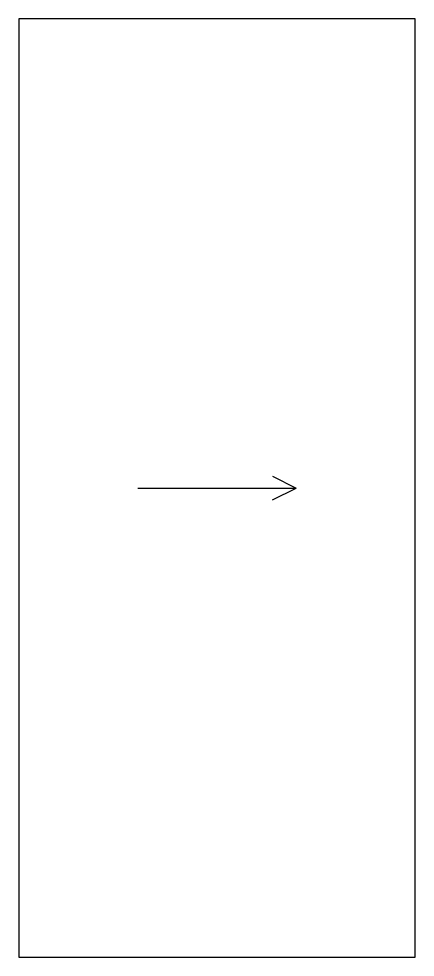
# Model space of a CAD drawing. Header units: millimetres. Extents: x 0 to 200, y 0 to 474.
import ezdxf

# ---------------------------------------------------------------- set-up
doc = ezdxf.new("R2010")
doc.units = ezdxf.units.MM
doc.layers.add('GRAIN_DIRECTION', color=3, linetype='Continuous')
doc.layers.add('OUTSIDE_THROUGH', color=7, linetype='Continuous')

msp = doc.modelspace()

# ---------------------------------------------------------------- linework, layer by layer
at = {"layer": 'GRAIN_DIRECTION'}
for p in [(128, 243), (60, 237), (128, 231)]:
    msp.add_line(p, (140, 237), dxfattribs=at)
at = {"layer": 'OUTSIDE_THROUGH'}
msp.add_lwpolyline([(0, 0), (200, 0), (200, 474), (0, 474)], close=True, dxfattribs=at)

doc.saveas('drawing.dxf')
